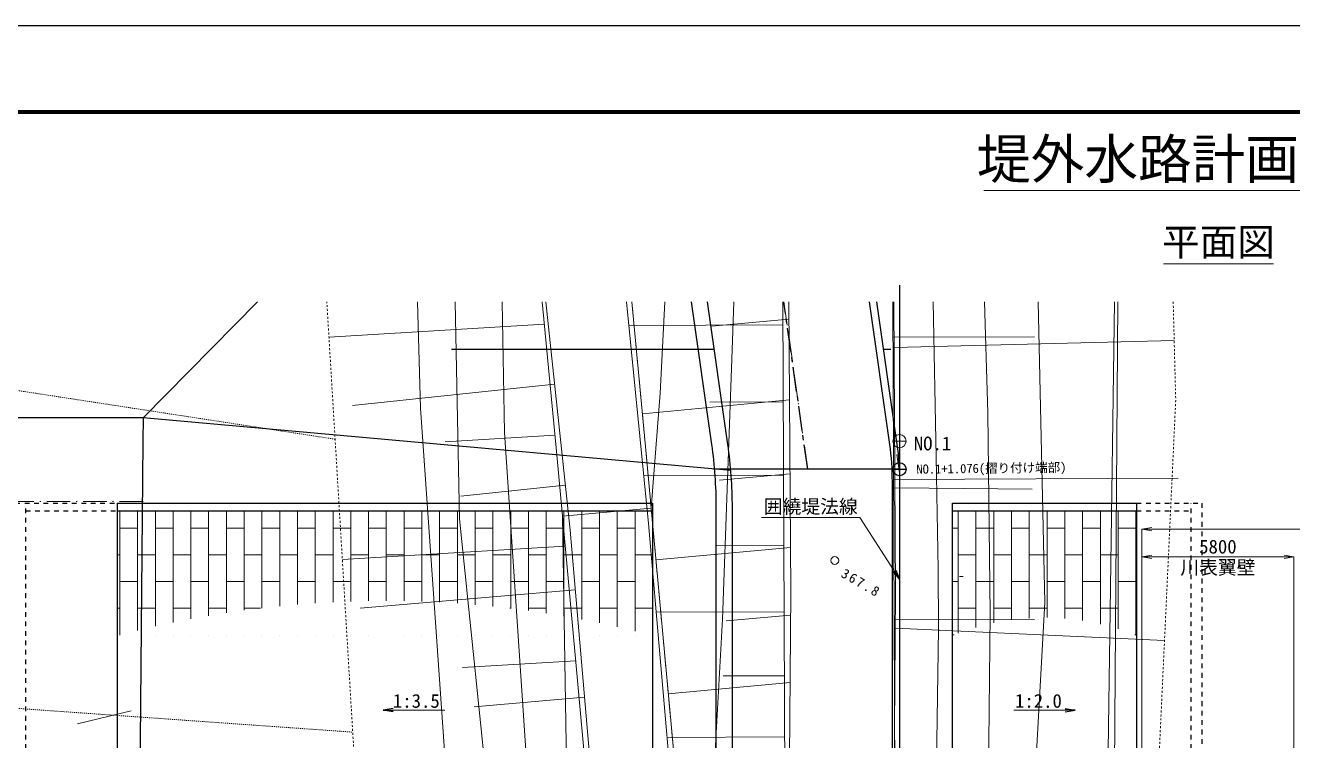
# Model space of a CAD drawing. Header units: millimetres. Extents: x 674276 to 929995, y 351572 to 521225.
# Drawn here: x 727998 to 776318, y 413388 to 440672 of the extents above; entities that cross this region are included whole.
import ezdxf
from ezdxf.enums import TextEntityAlignment as Align

# ---------------------------------------------------------------- set-up
doc = ezdxf.new("R2010")
doc.units = ezdxf.units.MM
doc.header["$LTSCALE"] = 150
doc.header["$PDSIZE"] = 300
for name, pattern in [('561019', [1, 0.5, -0.5]), ('56301', [0.5, 0.25, -0.25]), ('CENTER', [2, 1.25, -0.25, 0.25, -0.25]), ('SXF_一点短鎖線', [9.25, 6, -1.5, 0.25, -1.5]), ('SXF_跳び破線', [12, 6, -6])]:
    doc.linetypes.add(name, pattern=pattern)
doc.layers.get('Defpoints').update_dxf_attribs({"color": 153})
for name, color, linetype, lineweight in [('D-BGD', 7, 'Continuous', 13), ('D-BMK', 2, 'SXF_一点短鎖線', 13), ('D-BMK-HTXT', 7, 'Continuous', 13), ('D-BMK-OTRS', 7, 'Continuous', 13), ('D-BYP-STR1', 2, 'Continuous', 13), ('D-BYP-STR2', 6, 'Continuous', 25), ('D-BYP-STR3', 3, 'Continuous', 25), ('D-BYP-TXT', 7, 'Continuous', 13), ('D-STR-DIM', 7, 'Continuous', 13), ('D-STR-HTXT', 7, 'Continuous', 13), ('D-STR-TXT', 7, 'Continuous', 13), ('D-TTL', 2, 'Continuous', 140), ('D-TTL-LINE', 7, 'Continuous', 13), ('D-TTL-TXT', 7, 'Continuous', 13), ('●予備設計_LP横断', 7, 'Continuous', 13)]:
    doc.layers.add(name, color=color, linetype=linetype, lineweight=lineweight)
doc.layers.add('D-WORK_1', color=11, linetype='Continuous', plot=False)
doc.layers.add('Defpoints2', color=11, linetype='Continuous', plot=False)
doc.styles.add('MS ゴシック', font='MS Gothic.ttf')
doc.styles.add('ＭＳ ゴシック', font='MS Gothic.ttf')
doc.dimstyles.new('DIM-150-F', dxfattribs={"dimscale": 150, "dimtxt": 3.5, "dimasz": 2.5, "dimexe": 0, "dimexo": 2, "dimgap": 0.8, "dimtad": 1, "dimdec": 0, "dimzin": 0, "dimdsep": 46, "dimtxsty": 'MS ゴシック', "dimblk": 'OPEN', "dimcen": 0.1, "dimclrd": 256, "dimclre": 256, "dimclrt": 256, "dimaunit": 1, "dimadec": 4, "dimazin": 0, "dimtfac": 1, "dimtdec": 0, "dimtmove": 2, "dimatfit": 3, "dimldrblk": 'OPEN', "dimfxl": 1, "dimtolj": 1, "dimtzin": 0, "dimlwd": -1, "dimlwe": -1, "dimarcsym": 2})

# ---------------------------------------------------------------- blocks, each defined once
blk = doc.blocks.new('_Open')
at = {"color": 0, "linetype": 'ByBlock', "lineweight": -2}
for p, q in [((-1, 0.17), (0, 0)), ((-1, -0.17), (0, 0)), ((0, 0), (-1, 0))]:
    blk.add_line(p, q, dxfattribs=at)
blk = doc.blocks.new('*D10')
at = {"layer": 'D-STR-DIM', "transparency": 16777216}
for p, q in [((770568, 407249), (770568, 420402)), ((775993, 420402), (770943, 420402)), ((776368, 412749), (776368, 420402))]:
    blk.add_line(p, q, dxfattribs=at)
at = {"layer": 'Defpoints', "color": 0, "transparency": 16777216}
for p in [(770568, 420402), (776368, 412449), (770568, 406949)]:
    blk.add_point(p, dxfattribs=at)
at = {"layer": 'D-STR-DIM', "transparency": 16777216, "xscale": 375, "yscale": 375, "zscale": 375, "rotation": 180}
blk.add_blockref('_Open', (770568, 420402), dxfattribs=at)
at = {"layer": 'D-STR-DIM', "transparency": 16777216, "xscale": 375, "yscale": 375, "zscale": 375}
blk.add_blockref('_Open', (776368, 420402), dxfattribs=at)
at = {"layer": 'D-STR-DIM', "transparency": 16777216, "char_height": 525, "attachment_point": 5, "style": 'MS ゴシック'}
for s, insert in [('\\A1;5800', (773468, 420785)), ('\\A1;川表翼壁', (773468, 419964))]:
    blk.add_mtext(s, dxfattribs=dict(at, insert=insert))
blk = doc.blocks.new('*D16')
at = {"layer": 'D-STR-DIM', "transparency": 16777216}
for p, q in [((770568, 407249), (770568, 421452)), ((770943, 421452), (810993, 421452)), ((811368, 412748), (811368, 421452))]:
    blk.add_line(p, q, dxfattribs=at)
at = {"layer": 'Defpoints', "color": 0, "transparency": 16777216}
for p in [(811368, 421452), (811368, 412448, -641), (770568, 406949)]:
    blk.add_point(p, dxfattribs=at)
at = {"layer": 'D-STR-DIM', "transparency": 16777216, "xscale": 375, "yscale": 375, "zscale": 375, "rotation": 180}
blk.add_blockref('_Open', (770568, 421452), dxfattribs=at)
at = {"layer": 'D-STR-DIM', "transparency": 16777216, "xscale": 375, "yscale": 375, "zscale": 375}
blk.add_blockref('_Open', (811368, 421452), dxfattribs=at)
at = {"layer": 'D-STR-DIM', "transparency": 16777216, "insert": (790968, 421835), "char_height": 525, "attachment_point": 5, "style": 'MS ゴシック'}
blk.add_mtext('\\A1;40800', dxfattribs=at)
blk = doc.blocks.new('M7312')
at = {"layer": '●予備設計_LP横断', "linetype": 'Continuous', "lineweight": 20}
blk.add_circle((0, -0.001), 0.15, dxfattribs=at)

msp = doc.modelspace()

# ---------------------------------------------------------------- hatches: boundary and pattern name
at = {"layer": 'D-BYP-STR1'}
h = msp.add_hatch(dxfattribs=at)
h.set_pattern_fill('AR-BRSTD', color=256, scale=10, angle=90)
h.set_pattern_definition([(90, (71116.6, 1136750.44), (-677.418, 4e-14), []), (180, (71116.6, 1136750.4), (-677.418, -1016), [677.418, -677.418])])
edge = h.paths.add_edge_path()
edge.add_line((731513.4, 422148.8), (731513.4, 417396.9))
edge.add_arc((741713.5, 378833.9), 39889.2, 75.18429, 104.81571, ccw=False)
edge.add_line((751913.6, 417396.9), (751913.6, 422148.8))
edge.add_line((751913.6, 422148.8), (731513.4, 422148.8))
h = msp.add_hatch(dxfattribs=at)
h.set_pattern_fill('AR-BRSTD', color=256, scale=10, angle=90)
h.set_pattern_definition([(90, (103760.6, 1136750.44), (-677.418, 4e-14), []), (180, (103760.6, 1136750.4), (-677.418, -1016), [677.418, -677.418])])
edge = h.paths.add_edge_path()
edge.add_line((763346.1, 422148.8), (763346.1, 417396.9))
edge.add_arc((766857, 408723.1), 9357.5, 67.96325, 112.03675, ccw=False)
edge.add_line((770367.9, 417396.9), (770367.9, 422148.8))
edge.add_line((770367.9, 422148.8), (763346.1, 422148.8))

# ---------------------------------------------------------------- linework, layer by layer
at = {"layer": 'D-BGD'}
msp.add_line((769424.6, 397032), (769648.6, 430124.5), dxfattribs=at)
at = {"layer": 'D-BGD', "linetype": 'Continuous'}
for p, q in [((747787.8, 429269.3), (739574.9, 428775.6)), ((756884, 429252.5), (751009.6, 429226.6)), ((757112, 429469.7), (754174.3, 429192.1)), ((761085.1, 428775.5), (766470.7, 428794)), ((761119.4, 428378.3), (771801.3, 428652.6)), ((748178.4, 426990), (740466.3, 426174.9)), ((757132.4, 426383.9), (751525.7, 425854)), ((756892.6, 426317.8), (754091.9, 426301.4)), ((748187.4, 425037.9), (744006.4, 424786.4)), ((756909.1, 423517.1), (751576.7, 423491)), ((757151.1, 423568.1), (754467.4, 423317.7)), ((761106, 423353.8), (771949.3, 423395.7)), ((748581.6, 423136.4), (744601.5, 422713.7)), ((761154.8, 423031.7), (766381, 422980.6)), ((748578.4, 420805.7), (740084.7, 420295.1)), ((757169.7, 420752.3), (752041.9, 420280.5)), ((756919.6, 420846.6), (754365.7, 420838.2)), ((748963.4, 419145.3), (740760.4, 418439.3)), ((756924.3, 418306.3), (752044.7, 418285.3)), ((757174.4, 418177.7), (754719.5, 417952.9)), ((761125.8, 417990.5), (766480.5, 418015.3)), ((761170.9, 417685), (771432.5, 417206.3)), ((748980.9, 416434.5), (744663.9, 416175)), ((757154.8, 415603), (752511.6, 415175.8)), ((756939.2, 415864), (754604.8, 415856.4)), ((749316.4, 415043.8), (745115.6, 414678.6)), ((729988.9, 414027.4), (732029, 414522.6)), ((756946.9, 413529.7), (752456.7, 413503.9))]:
    msp.add_line(p, q, dxfattribs=at)
at = {"layer": 'D-BGD', "color": 7, "linetype": 'Continuous', "lineweight": 13}
for q in [(761230.3, 424302.9), (761329.9, 422894.5)]:
    msp.add_line((761329.9, 423602.2), q, dxfattribs=at)
at = {"layer": 'D-BGD', "linetype": 'Continuous', "flags": 128}
for points, elevation in [([(713491.7, 380893.6), (723732.6, 380719.5), (731981.1, 380565.4), (739931.1, 379555), (741858.5, 379404.5), (742345, 379743.1), (742724.2, 380725.9), (743612.3, 395924), (743912.8, 401088.2), (744258.5, 409009.7), (743064.1, 426075), (742949.1, 430124.5)], 363000), ([(745058.7, 378273), (745482.8, 390015.9), (745830.7, 401653.6), (745949.3, 405975.4), (745754, 410130.5), (744551.4, 421852), (744386.4, 430124.5)], 364000), ([(746175.9, 430124.5), (746273.6, 425139), (747014.4, 413966.7), (747874.9, 401309), (747204.4, 388221.2), (747062.1, 384098.8), (746901.6, 380366.2), (746839.6, 378273)], 365000), ([(752377.6, 430124.5), (752198.6, 426637.7), (751859.6, 422261.5), (748473.2, 421948.5), (748653.9, 410905.4), (748949.3, 395615.2), (748717.1, 391234.1), (748614.5, 388204.2), (748521.4, 384751.3), (748515.2, 378494), (748505.1, 378273)], 366000), ([(750395, 378273), (750245.5, 379662.1), (749966.1, 396661.7), (750293.7, 401451.6), (753679.1, 401768.7), (754577.2, 418025.7), (754958.2, 428651.3), (755017.6, 430124.5)], 367000), ([(762608.8, 430124.5), (762727.3, 424203.9), (762801.5, 419930.5), (762813.6, 417655.9), (762632.9, 405642.9), (762609.2, 401588.4), (762689, 399532.1), (762795.2, 398669.4), (763401, 396528.7), (764741.5, 393948.5), (766365.2, 391124.7), (767818.5, 388259.2), (768904.1, 385231.5), (769421.2, 381927.2), (769583.6, 378539.7), (769585.1, 378273)], 367000), ([(764568.7, 430124.5), (764700.1, 425890.1), (764780.2, 418219.8), (764650.6, 404796.8), (764643.9, 401018.6), (764761.6, 399236.9), (764981.7, 398275.3), (765847.2, 396108.8), (767828.9, 392284.5), (768218.1, 391572.9), (770488.4, 386739.6), (771494.8, 382358.2), (771623.4, 378743.2), (771616, 378273)], 366000), ([(773740.9, 378273), (773807.5, 380991.9), (773680.7, 383048.7), (773529.9, 384762.9), (773106.4, 387042.1), (771861.1, 389641.5), (767419.6, 397413.8), (766999.4, 398376.3), (766585.2, 400021.5), (766507.3, 402073.3), (766340.6, 409055.1), (766870.6, 418653.8), (766612.3, 430124.5)], 365000), ([(775920.8, 378273), (775949.1, 379261.5), (776042.1, 382033.9), (776153, 384012.9), (776160.2, 385684.7), (775641.7, 387208.8), (772201.8, 393807.9), (769945.2, 397689.9), (769406.1, 398780.7), (768885.6, 400192.9), (768753.6, 402407.3), (769228.9, 409306.1), (769314, 414826), (769362.2, 418323.1), (769525.1, 430124.5)], 364000)]:
    msp.add_lwpolyline(points, dxfattribs=dict(at, elevation=elevation))
at = {"layer": 'D-BGD', "linetype": '561019', "flags": 128}
for points in [[(742346.2, 378273), (741992.6, 380587), (741554.5, 392312), (741208.5, 401598.8), (739493.8, 430124.5)], [(756034.2, 387834.4), (755575, 387802), (755068.3, 388780.7), (754482.8, 393575.2), (753679.1, 401768.7), (753611.3, 402459.4), (752744.5, 412644.1), (751859.6, 422261.5), (751643.5, 424608.4), (751122.1, 430124.5)], [(771763.5, 430124.5), (771860, 426368.6), (770769.3, 402990.3), (770925, 399980.3), (771843.4, 397899.9), (777604.8, 387110.4), (777387.6, 378273)]]:
    msp.add_lwpolyline(points, dxfattribs=at)
at = {"layer": 'D-BGD', "linetype": 'Continuous', "flags": 128}
for points in [[(750559.8, 398738), (750293.7, 401451.6), (750224.9, 402148.6), (749357.5, 412344.1), (748473.2, 421948.5), (748257.7, 424292.7), (747707, 430124.5)], [(747707, 430124.5), (748257.7, 424292.7), (748473.2, 421948.5), (749357.5, 412344.1), (750224.9, 402148.6), (750293.7, 401451.6), (750559.8, 398738), (751149.5, 391625), (751709.5, 386168), (751967.4, 381656.3), (752130.5, 379359.5), (752195.4, 378273)], [(751122.1, 430124.5), (751643.5, 424608.4), (751859.6, 422261.5), (752744.5, 412644.1), (753611.3, 402459.4), (753679.1, 401768.7), (754482.8, 393575.2), (755068.3, 388780.7)], [(757107.7, 430124.5), (757181, 419045.8), (757012.2, 396831.9), (756881.6, 391762.7), (756365.6, 388549.4), (756168.3, 388059.6), (756034.2, 387834.4)], [(757012.2, 396831.9), (757181, 419045.8), (757107.7, 430124.5)], [(761107.8, 430124.5), (761181.2, 419044), (761037, 400019.2)], [(767344.7, 378273), (767189.7, 382409.5), (767147.1, 383543.5), (766998.8, 384437.3), (766112.6, 386946.8), (763460.5, 391978.9), (762701.7, 393367.8), (761906.5, 394823.7), (761364.9, 396064.7), (761192.1, 397014.1), (761037, 400019.2), (761181.2, 419044), (761107.8, 430124.5)]]:
    msp.add_lwpolyline(points, dxfattribs=at)
at = {"layer": 'D-BGD', "color": 6, "ltscale": 1500, "flags": 128}
for points in [[(753999.4, 430124.5), (754773.9, 424683.2, -0.0353635), (754943.6, 422287.5), (754943.6, 378273)], [(760169.9, 430124.5), (760943.8, 424688.2, -0.0353635), (761043.6, 423278.9), (761043.6, 378273)]]:
    msp.add_lwpolyline(points, format="xyb", dxfattribs=at)
at = {"layer": 'D-BGD', "linetype": '56301', "flags": 128}
for points in [[(739808.6, 424886.2), (713491.7, 428923.9)], [(713491.7, 415820), (719712.5, 415184.6), (722597.2, 414979.7), (740480.8, 413712.9)]]:
    msp.add_lwpolyline(points, dxfattribs=at)
at = {"layer": 'D-BGD', "linetype": 'Continuous', "extrusion": (0.995578, 0.086824, 0.035859), "elevation": 795186}
msp.add_lwpolyline([(321726.9, 339254), (338459.8, 338653.6), (354768.3, 338143.3)], dxfattribs=at)
at = {"layer": 'D-BGD', "linetype": 'Continuous', "extrusion": (0.879845, 0.091136, 0.466441), "elevation": 870778.4}
msp.add_lwpolyline([(309560.7, -43690.6), (325669.1, -44335), (341972.9, -44911.6)], dxfattribs=at)
at = {"layer": 'D-BGD'}
msp.add_lwpolyline([(763621, 419647), (763761, 419647.2)], dxfattribs=at)
at = {"layer": 'D-BGD', "linetype": 'Continuous'}
for points in [[(747846.1, 430124.5, 366019.3), (748768.2, 421414.4, 366440)], [(747846.1, 430124.5, 366019.3), (748768.2, 421414.4, 366440), (750166.9, 405165.9, 366950), (751599.2, 388494.4, 367550), (752375.9, 378273, 368046.6)], [(751753.2, 421670.9, 366440), (750923.6, 430124.5, 366023)], [(756879, 430124.5, 368490.4), (756956.2, 411840.3, 368510), (757248.3, 396977.7, 368300), (757265.6, 392111.7, 368380), (757292.6, 388566.7, 368140), (757076.2, 387849.1, 368050), (756848.2, 387472.6, 368050)], [(756879, 430124.5, 368490.4), (756956.2, 411840.3, 368510), (757248.3, 396977.7, 368300)], [(761076.3, 430124.5, 368490.4), (761152.5, 411896.6, 368510), (761450.8, 397065, 368300)], [(767399, 378273, 368384.4), (767419.6, 383991.3, 368350), (767358.6, 384407, 368370), (767289.9, 384688.7, 368380), (767142.2, 385154.2, 368420), (762141, 394834.3, 368260), (761710.8, 395912, 368280), (761450.8, 397065, 368300), (761152.5, 411896.6, 368510), (761076.3, 430124.5, 368490.4)]]:
    msp.add_polyline3d(points, dxfattribs=at)
at = {"layer": 'D-BMK', "color": 4, "linetype": 'CENTER', "lineweight": 25, "ltscale": 5}
msp.add_line((757829.9, 423739.2), (756921, 430124.5), dxfattribs=at)
at = {"layer": 'D-BMK', "linetype": 'SXF_一点短鎖線'}
msp.add_line((757829.9, 423739.2), (756921, 430124.5), dxfattribs=at)
at = {"layer": 'D-BMK', "linetype": 'SXF_一点短鎖線', "flags": 128}
for points in [[(760456.3, 430124.5), (761230.1, 424688.2, -0.0353635), (761329.9, 423278.9)], [(760456.3, 430124.5), (761230.1, 424688.2, -0.0353635), (761329.9, 423278.9)], [(732486.3, 422504.8), (725522.9, 422504.8, -0.0246363), (713491.7, 423098, -0.0246363)], [(732486.3, 422504.8), (725522.9, 422504.8, -0.0246363), (713491.7, 423098, -0.0246363)]]:
    msp.add_lwpolyline(points, format="xyb", dxfattribs=at)
msp.add_lwpolyline([(761329.9, 430124.5), (761329.9, 378273)], dxfattribs=at)
msp.add_lwpolyline([(761329.9, 430124.5), (761329.9, 378273)], dxfattribs=at)
at = {"layer": 'D-BMK-HTXT', "color": 7, "linetype": 'Continuous', "lineweight": 13}
msp.add_line((761079.9, 424814.8, 65818.6), (761579.9, 424814.8, -65818.6), dxfattribs=at)
msp.add_circle((761329.9, 424814.8, 0), 250, dxfattribs=at)
at = {"layer": 'D-BMK-OTRS', "color": 7, "linetype": 'Continuous', "lineweight": 13}
for q in [(761230.3, 424302.9), (761329.9, 422894.5)]:
    msp.add_line((761329.9, 423602.2), q, dxfattribs=at)
at = {"layer": 'D-BYP-STR2'}
for p, q in [((736847.9, 430124.5), (732486.3, 425704.8)), ((744247.8, 428314.8), (754257, 428314.8)), ((760713.9, 428314.8), (761003.6, 428314.8)), ((754885.7, 423689.2), (732486.3, 425704.8)), ((761329.9, 423739.2), (754329.9, 423739.2))]:
    msp.add_line(p, q, dxfattribs=at)
at = {"layer": 'D-BYP-STR2', "ltscale": 1500, "flags": 128}
for points in [[(753999.4, 430124.5), (754773.9, 424683.2, -0.0353635), (754943.6, 422287.5), (754943.6, 378273)], [(760169.9, 430124.5), (760943.8, 424688.2, -0.0353635), (761043.6, 423278.9), (761043.6, 378273)]]:
    msp.add_lwpolyline(points, format="xyb", dxfattribs=at)
at = {"layer": 'D-BYP-STR2', "flags": 128}
for points in [[(760456.3, 430124.5), (761230.1, 424688.2, -0.0353635), (761329.9, 423278.9)], [(732486.3, 425704.8), (725522.9, 425704.8, -0.0253007), (713491.7, 426314, -0.0253007)]]:
    msp.add_lwpolyline(points, format="xyb", dxfattribs=at)
for points in [[(761329.9, 430124.5), (761329.9, 378273)], [(732478.4, 424814.8), (732300.9, 404814.8), (732122.9, 384814.8), (732075.9, 380061.8)]]:
    msp.add_lwpolyline(points, dxfattribs=at)
at = {"layer": 'D-BYP-STR2', "linetype": 'Continuous', "flags": 128}
msp.add_lwpolyline([(732486.3, 425704.8), (732478.4, 424814.8)], dxfattribs=at)
at = {"layer": 'D-BYP-STR3', "linetype": 'SXF_跳び破線', "ltscale": 0.2}
for p, q in [((727613.4, 422448.8), (731509.9, 422448.8)), ((770367.9, 422448.8), (772852.2, 422448.8)), ((772452.2, 406948.8), (772452.2, 422448.8)), ((772852.2, 422448.8), (772852.2, 406948.8)), ((728013.4, 422148.8), (731509.9, 422148.8)), ((770367.9, 422148.8), (772452.2, 422148.8))]:
    msp.add_line(p, q, dxfattribs=at)
at = {"layer": 'D-BYP-STR3', "ltscale": 0.2}
for p, q in [((731509.9, 422448.8), (751914.4, 422448.8)), ((731513.4, 406948.8), (731513.4, 422448.8)), ((751914.4, 422448.8), (751914.4, 411748.8)), ((763346.1, 422448.8), (770367.9, 422448.8)), ((763346.1, 389648.8), (763346.1, 422448.8)), ((770367.9, 422448.8), (770367.9, 407448.8)), ((731509.9, 422148.8), (751914.4, 422148.8)), ((763346.1, 422148.8), (770367.9, 422148.8))]:
    msp.add_line(p, q, dxfattribs=at)
at = {"layer": 'D-BYP-STR3', "linetype": 'SXF_跳び破線', "ltscale": 0.2}
msp.add_lwpolyline([(727613.4, 422448.8), (727613.4, 406948.8), (728013.4, 406948.8), (728013.4, 422448.8)], dxfattribs=at)
at = {"layer": 'D-BYP-TXT'}
msp.add_line((761079.9, 424814.8, 0), (761579.9, 424814.8, 0), dxfattribs=at)
msp.add_circle((761329.9, 424814.8, 0), 250, dxfattribs=at)
at = {"layer": 'D-STR-HTXT'}
msp.add_line((756069.7, 421900.2), (759819.7, 421900.2), dxfattribs=at)
at = {"layer": 'D-TTL'}
msp.add_lwpolyline([(833491.7, 437372.5), (833491.7, 354872.5), (713491.7, 354872.5), (713491.7, 437372.5)], close=True, dxfattribs=at)
at = {"layer": 'D-TTL-LINE'}
for p, q in [((764541.7, 434372.5), (782541.7, 434372.5)), ((771391.7, 431569.8), (775591.7, 431569.8))]:
    msp.add_line(p, q, dxfattribs=at)
at = {"layer": 'D-WORK_1', "color": 7, "linetype": 'Continuous', "lineweight": 13}
msp.add_line((761079.8, 423739.2, 65818.6), (761579.8, 423739.2, -65818.6), dxfattribs=at)
msp.add_circle((761329.8, 423739.2, 0), 250, dxfattribs=at)
at = {"layer": 'Defpoints'}
msp.add_line((761330, 430760.8, 369050), (761330, 423327.9, 369050), dxfattribs=at)
at = {"layer": 'Defpoints', "color": 1}
msp.add_lwpolyline([(710416.7, 351572.5), (710416.7, 440672.5), (836566.7, 440672.5), (836566.7, 351572.5)], close=True, dxfattribs=at)
at = {"layer": 'Defpoints', "flags": 128}
msp.add_lwpolyline([(753385.7, 430124.5), (754160.3, 424683.2, -0.0353635), (754329.9, 422287.5), (754329.9, 378273)], format="xyb", dxfattribs=at)
at = {"layer": 'Defpoints2'}
msp.add_line((761079.8, 423739.2), (761579.8, 423739.2), dxfattribs=at)
msp.add_circle((761329.8, 423739.2), 250, dxfattribs=at)

# ---------------------------------------------------------------- block references
at = {"layer": 'D-BGD', "linetype": 'Continuous', "lineweight": 20, "xscale": 1000, "yscale": 1000, "zscale": 1000, "rotation": 330.109124671979}
msp.add_blockref('M7312', (758861.5, 420259.8, 367818), dxfattribs=at)

# ---------------------------------------------------------------- texts
at = {"layer": 'D-BGD', "linetype": 'Continuous', "insert": (759063.3, 419648.8, 367818), "char_height": 375, "attachment_point": 7, "rotation": 330.10912, "line_spacing_factor": 0.722892, "style": 'MS ゴシック'}
msp.add_mtext('\\T1.284;367.8', dxfattribs=at)
at = {"layer": 'D-BYP-TXT', "color": 7, "style": 'ＭＳ ゴシック'}
msp.add_text('NO.1', height=525, dxfattribs=at).set_placement((761873.6, 424460.2, 1104554))
at = {"layer": 'D-STR-TXT', "style": 'MS ゴシック'}
msp.add_text('囲繞堤法線', height=525, dxfattribs=at).set_placement((757944.7, 421900.2), align=Align.BOTTOM_CENTER)
at = {"layer": 'D-STR-TXT', "style": 'ＭＳ ゴシック'}
for s, p in [('1:3.5', (742906.7, 414642.6)), ('1:2.0', (766625.6, 414642.6))]:
    msp.add_text(s, height=525, rotation=360, dxfattribs=at).set_placement(p, align=Align.CENTER)
at = {"layer": 'D-TTL-TXT', "style": 'MS ゴシック'}
for s, height, p in [('堤外水路計画一般図', 1500, (773491.7, 434372.5)), ('平面図', 1050, (773491.7, 431569.8))]:
    msp.add_text(s, height=height, dxfattribs=at).set_placement(p, align=Align.BOTTOM_CENTER)
at = {"layer": 'Defpoints2', "insert": (761972.4, 423695.1, 0), "char_height": 350, "attachment_point": 4, "rotation": 0.77042, "style": 'ＭＳ ゴシック'}
msp.add_mtext('NO.1+1.076(摺り付け端部)', dxfattribs=at)

# ---------------------------------------------------------------- dimensions: what is measured, and where the dimension line sits
at = {"layer": 'D-STR-DIM'}
dim = msp.add_linear_dim(base=(811368.2, 421452.3), p1=(770567.9, 406948.8), p2=(811368.2, 412448.3, -641.1), dimstyle='DIM-150-F', dxfattribs=at)
dim.commit()
dim.dimension.update_dxf_attribs({"geometry": '*D16', "text_midpoint": (790968.1, 421834.8)})
dim = msp.add_linear_dim(base=(770567.9, 420402.3), p1=(776367.9, 412448.8), p2=(770567.9, 406948.8), text='<>\\X川表翼壁', dimstyle='DIM-150-F', dxfattribs=at)
dim.commit()
dim.dimension.update_dxf_attribs({"geometry": '*D10', "text_midpoint": (773467.9, 420402.3)})

# ---------------------------------------------------------------- leaders
at = {"layer": 'D-STR-HTXT'}
msp.add_leader([(761331.2, 419541.9), (759819.7, 421900.2)], dimstyle='DIM-150-F', override={"dimfxl": 0, "dimarcsym": 2}, dxfattribs=at)
at = {"layer": 'D-STR-HTXT', "ltscale": 1500}
for points in [[(741647.5, 414554.3), (743990.3, 414554.3)], [(768024.8, 414554.3), (765681.9, 414554.3)]]:
    msp.add_leader(points, dimstyle='DIM-150-F', override={"dimgap": 0.8, "dimtad": 0}, dxfattribs=at)

doc.saveas('drawing.dxf')
